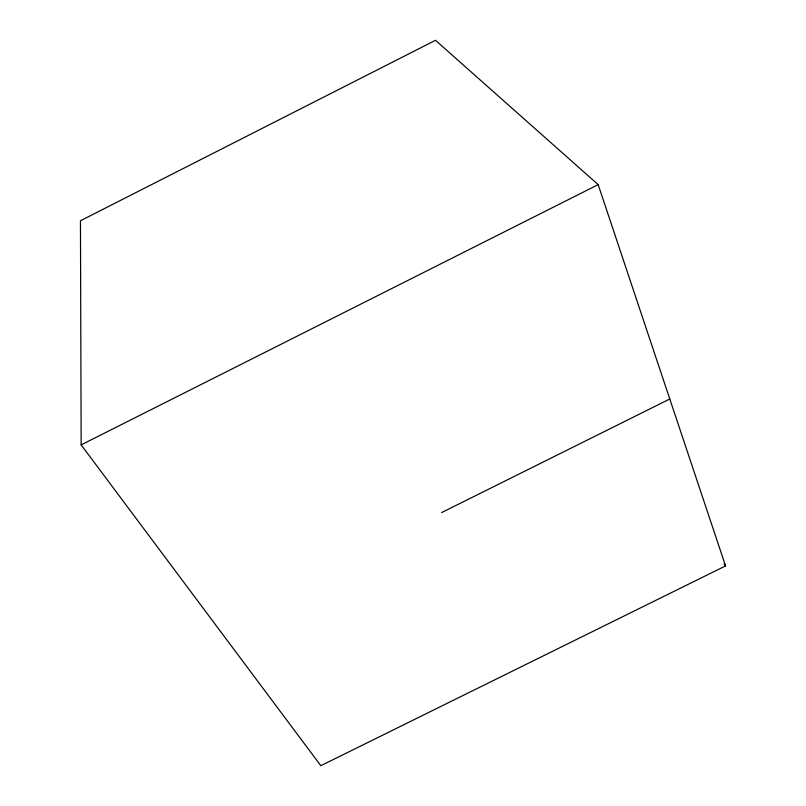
<?xml version="1.0" encoding="UTF-8"?>
<svg xmlns="http://www.w3.org/2000/svg" width="806" height="806" viewBox="0 0 806 806"><rect width="100%" height="100%" fill="white"/><g stroke="black" fill="none" stroke-linecap="round" stroke-linejoin="round"><path stroke-width="1.21" d="M81.154 444.872L598.173 184.634L725.551 565.913L320.818 765.7L81.154 444.872L80.449 220.763L435.482 40.3L598.173 184.634M441.638 512.586L669.786 398.99M724.01 563.908L725.551 565.913"/></g></svg>
